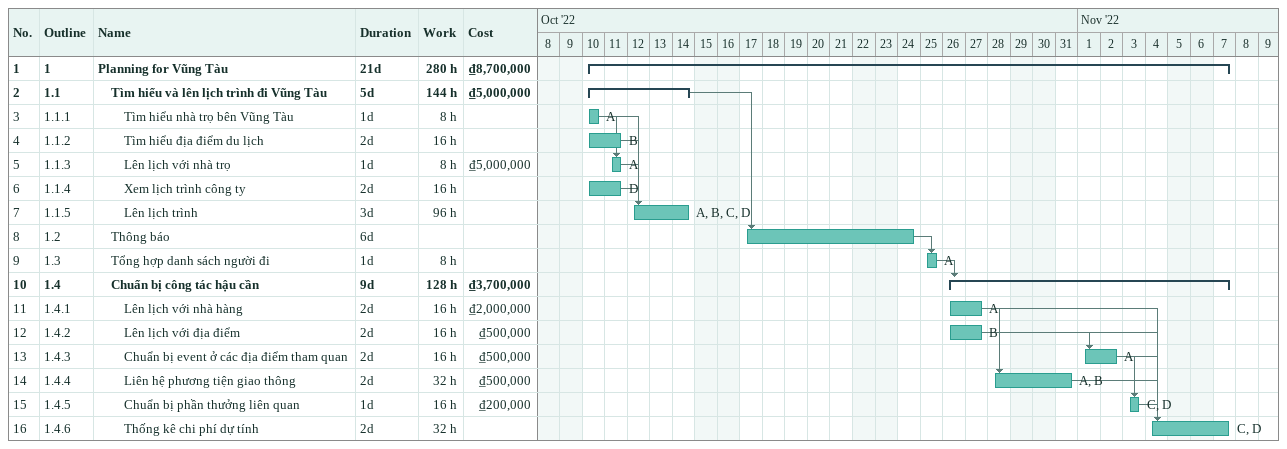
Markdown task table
| ID | WBS | Task | Duration | Start | Finish | Predecessors | Resources | Work (h) | Cost (₫) |
|---|---|---|---|---|---|---|---|---|---|
| 1 | 1 | **Planning for Vũng Tàu** | 21d | 2022-10-10 | 2022-11-07 |  |  | 280 | 8700000 |
| 2 | 1.1 | **Tìm hiểu và lên lịch trình đi Vũng Tàu** | 5d | 2022-10-10 | 2022-10-14 |  |  | 144 | 5000000 |
| 3 | 1.1.1 | Tìm hiểu nhà trọ bên Vũng Tàu | 1d | 2022-10-10 | 2022-10-10 |  | A | 8 |  |
| 4 | 1.1.2 | Tìm hiểu địa điểm du lịch | 2d | 2022-10-10 | 2022-10-11 |  | B | 16 |  |
| 5 | 1.1.3 | Lên lịch với nhà trọ | 1d | 2022-10-11 | 2022-10-11 | 3 | A | 8 | 5000000 |
| 6 | 1.1.4 | Xem lịch trình công ty | 2d | 2022-10-10 | 2022-10-11 |  | D | 16 |  |
| 7 | 1.1.5 | Lên lịch trình | 3d | 2022-10-12 | 2022-10-14 | 3, 4, 6, 5 | A, B, C, D | 96 |  |
| 8 | 1.2 | Thông báo | 6d | 2022-10-17 | 2022-10-24 | 2 |  |  |  |
| 9 | 1.3 | Tổng hợp danh sách người đi | 1d | 2022-10-25 | 2022-10-25 | 8 | A | 8 |  |
| 10 | 1.4 | **Chuẩn bị công tác hậu cần** | 9d | 2022-10-26 | 2022-11-07 | 9 |  | 128 | 3700000 |
| 11 | 1.4.1 | Lên lịch với nhà hàng | 2d | 2022-10-26 | 2022-10-27 |  | A | 16 | 2000000 |
| 12 | 1.4.2 | Lên lịch với địa điểm | 2d | 2022-10-26 | 2022-10-27 |  | B | 16 | 500000 |
| 13 | 1.4.3 | Chuẩn bị event ở các địa điểm tham quan | 2d | 2022-11-01 | 2022-11-02 | 12 | A | 16 | 500000 |
| 14 | 1.4.4 | Liên hệ phương tiện giao thông | 2d | 2022-10-28 | 2022-10-31 | 11, 12 | A, B | 32 | 500000 |
| 15 | 1.4.5 | Chuẩn bị phần thưởng liên quan | 1d | 2022-11-03 | 2022-11-03 | 13 | C, D | 16 | 200000 |
| 16 | 1.4.6 | Thống kê chi phí dự tính | 2d | 2022-11-04 | 2022-11-07 | 11, 12, 13, 14, 15 | C, D | 32 |  |
